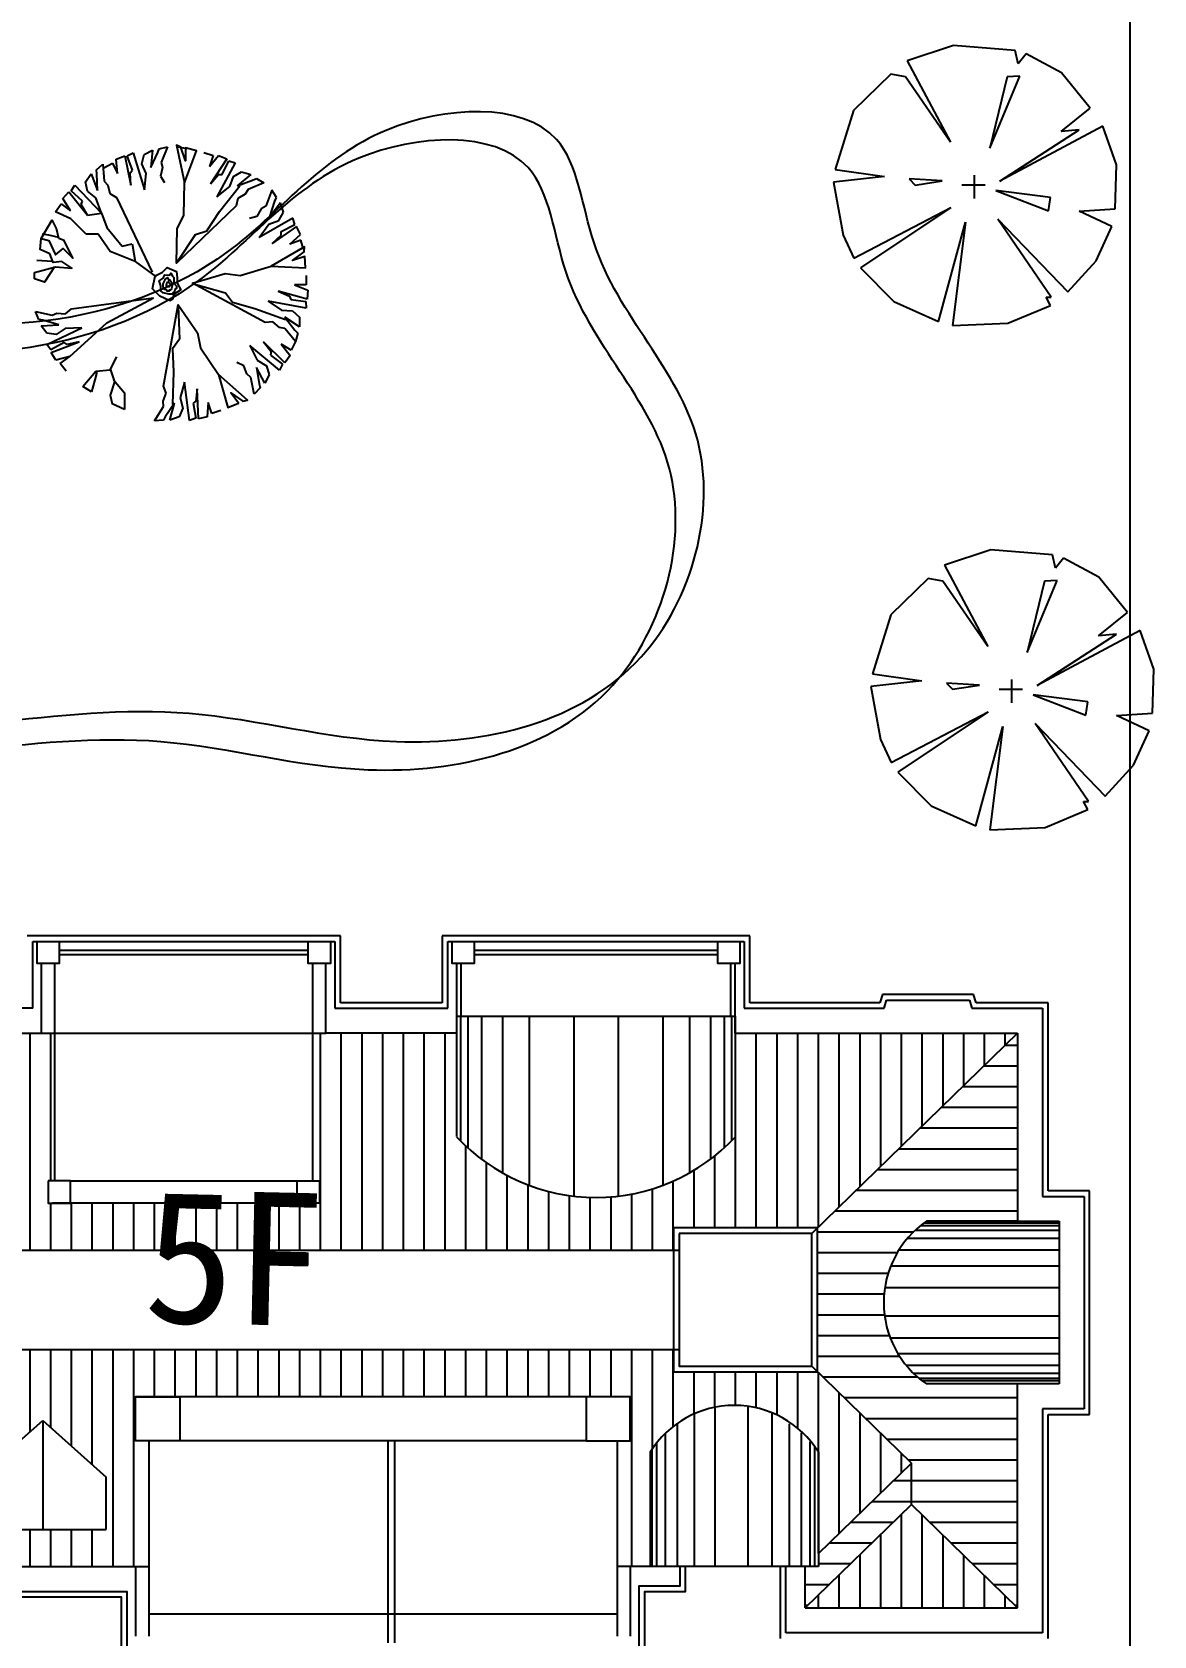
# Model space of a CAD drawing. Extents: x 225694 to 1397201, y -46174 to 794826.
# Drawn here: x 690036 to 710311, y 336943 to 365935 of the extents above; entities that cross this region are included whole.
import ezdxf
from ezdxf.enums import TextEntityAlignment as Align

# ---------------------------------------------------------------- set-up
doc = ezdxf.new("R2010")
doc.units = 0
doc.header["$LTSCALE"] = 0.5
doc.header["$MEASUREMENT"] = 0
for name, color, linetype in [('08-树', 73, 'Continuous'), ('KJ', 8, 'Continuous'), ('ZJ', 7, 'Continuous'), ('屋顶', 135, 'Continuous'), ('树', 124, 'Continuous'), ('环境', 64, 'Continuous'), ('路', 40, 'Continuous'), ('辅助线', 6, 'Continuous')]:
    doc.layers.add(name, color=color, linetype=linetype)
doc.layers.get('辅助线').off()
doc.styles.add('等线体', font='')
doc.styles.get('等线体').set_extended_font_data('黑体')

# ---------------------------------------------------------------- blocks, each defined once
blk = doc.blocks.new('批杷')
at = {"layer": '08-树', "color": 124}
for p, q in [((-208, 2577), (-55, 2613)), ((-55, 2613), (-172, 2330)), ((-983, 2387), (-831, 2446)), ((-959, 2128), (-983, 2387)), ((-831, 2446), (-723, 1917)), ((-784, 2446), (-678, 2505)), ((-689, 2188), (-784, 2446)), ((-678, 2505), (-475, 1835)), ((-524, 2306), (-478, 2470)), ((-478, 2470), (-326, 2553)), ((-326, 2553), (-360, 2236)), ((-360, 2236), (-231, 2506)), ((-231, 2506), (-208, 2577)), ((-172, 2330), (-148, 2236)), ((296, 2576), (142, 2607)), ((601, 2507), (767, 2457)), ((767, 2457), (700, 2258)), ((700, 2258), (866, 2457)), ((1016, 2391), (717, 1941)), ((1166, 2324), (833, 1708)), ((866, 2457), (1016, 2391)), ((933, 2108), (1049, 2357)), ((1049, 2357), (1166, 2324)), ((-1537, 1977), (-1438, 2120)), ((-1438, 2120), (-1325, 1821)), ((-1344, 2194), (-1224, 2295)), ((-1333, 2120), (-1344, 2194)), ((-1325, 1821), (-1333, 2120)), ((-1224, 2295), (-1200, 1990)), ((-1206, 2233), (-1054, 2316)), ((-1054, 2316), (-959, 2128)), ((-735, 2140), (-689, 2188)), ((-723, 1917), (-735, 2140)), ((-441, 2129), (-524, 2306)), ((-475, 1835), (-441, 2129)), ((-148, 2236), (-183, 2083)), ((-183, 2083), (-111, 1966)), ((717, 1941), (866, 2108)), ((866, 2108), (933, 2108)), ((1066, 1891), (1132, 2074)), ((1132, 2074), (1282, 2158)), ((1448, 2108), (1199, 1908)), ((1282, 2158), (1448, 2108)), ((1481, 2008), (1548, 2041)), ((1548, 2041), (1681, 1958)), ((-1950, 1675), (-1841, 1796)), ((-1841, 1796), (-1506, 1373)), ((-1799, 1818), (-1731, 1918)), ((-1597, 1630), (-1799, 1818)), ((-1731, 1918), (-1248, 1412)), ((-1504, 1809), (-1537, 1977)), ((-1351, 1689), (-1504, 1809)), ((-1200, 1990), (-1137, 1917)), ((-1137, 1917), (-1099, 1765)), ((-1099, 1765), (-982, 1692)), ((833, 1708), (1066, 1891)), ((1199, 1908), (1481, 2008)), ((1348, 1758), (1215, 1675)), ((1398, 1841), (1348, 1758)), ((1681, 1958), (1398, 1841)), ((1828, 1826), (1718, 1541)), ((1914, 1695), (1828, 1826)), ((-2080, 1437), (-1981, 1580)), ((-1981, 1580), (-1812, 1455)), ((-1812, 1455), (-1950, 1675)), ((-1618, 1567), (-1597, 1630)), ((-1506, 1373), (-1618, 1567)), ((-1248, 1412), (-1351, 1689)), ((-982, 1692), (-335, 346)), ((1182, 1542), (102, 510)), ((1215, 1675), (1182, 1542)), ((1636, 1489), (1556, 1354)), ((1718, 1541), (1636, 1489)), ((1789, 1343), (1882, 1628)), ((1983, 1597), (1789, 1343)), ((1882, 1628), (1914, 1695)), ((2037, 1432), (1983, 1597)), ((-2340, 954), (-2143, 1291)), ((-1806, 1311), (-2080, 1437)), ((-1530, 1034), (-1806, 1311)), ((-1506, 1373), (-1248, 1412)), ((-1248, 1412), (-1154, 1152)), ((1556, 1354), (1424, 1318)), ((2206, 1320), (1599, 973)), ((1599, 973), (1776, 1210)), ((1776, 1210), (1957, 1281)), ((2276, 1172), (1834, 862)), ((1957, 1281), (2037, 1432)), ((1995, 1082), (2242, 1205)), ((2242, 1205), (2206, 1320)), ((2346, 1024), (2276, 1172)), ((-1312, 1034), (-1530, 1034)), ((-1095, 717), (-1312, 1034)), ((-1154, 1152), (-877, 816)), ((1834, 862), (1997, 1016)), ((1997, 1016), (1995, 1082)), ((2151, 853), (2346, 1024)), ((2349, 925), (2151, 853)), ((2403, 760), (2349, 925)), ((-640, 538), (-1095, 717)), ((-877, 816), (-699, 855)), ((-699, 855), (-640, 538)), ((-2459, 222), (-2459, 340)), ((-640, 538), (-264, 261)), ((1708, -563), (393, 145)), ((2464, -143), (1944, 3)), ((1944, 3), (2149, -88)), ((2450, 115), (2240, 117)), ((2240, 117), (2481, 20)), ((2447, 288), (2450, 115)), ((2481, 20), (2464, -143)), ((-1794, -320), (-313, -120)), ((-1154, -571), (-313, -120)), ((-131, -1714), (136, -244)), ((2447, -305), (1759, -180)), ((1759, -180), (2005, -344)), ((2149, -88), (2169, -151)), ((2169, -151), (2443, -185)), ((2443, -185), (2447, -305)), ((-2383, -509), (-2442, -364)), ((-2442, -364), (-2145, -435)), ((-2310, -521), (-2383, -509)), ((-2022, -607), (-2310, -521)), ((-2145, -435), (-2055, -397)), ((-2055, -397), (-1899, -408)), ((-1899, -408), (-1794, -320)), ((-1825, -1182), (-1154, -571)), ((1845, -553), (1708, -563)), ((1965, -654), (1845, -553)), ((2005, -344), (2199, -351)), ((2329, -641), (2062, -466)), ((2062, -466), (2244, -703)), ((2199, -351), (2325, -467)), ((2325, -467), (2329, -641)), ((-2342, -622), (-2022, -607)), ((-2236, -760), (-2342, -622)), ((-2240, -963), (-1609, -660)), ((-2067, -780), (-2236, -760)), ((-1905, -671), (-2067, -780)), ((-1609, -660), (-1905, -671)), ((2060, -676), (1965, -654)), ((2258, -908), (2060, -676)), ((2244, -703), (2296, -756)), ((2296, -756), (2258, -908)), ((-2166, -1058), (-2240, -963)), ((-1925, -924), (-2166, -1058)), ((-2158, -1104), (-1652, -917)), ((-2076, -1246), (-2158, -1104)), ((-1871, -963), (-1925, -924)), ((-1652, -917), (-1871, -963)), ((1429, -980), (1563, -1244)), ((1968, -1427), (1429, -980)), ((1680, -912), (1814, -1091)), ((2062, -1293), (1680, -912)), ((1814, -1091), (1801, -1156)), ((1801, -1156), (2023, -1319)), ((1994, -957), (2157, -1159)), ((2176, -1062), (1994, -957)), ((2157, -1159), (2062, -1293)), ((2258, -908), (2176, -1062)), ((-1825, -1182), (-2076, -1246)), ((-1996, -1305), (-1825, -1182)), ((-1891, -1443), (-1996, -1305)), ((1321, -1348), (1197, -1290)), ((1377, -1495), (1321, -1348)), ((1553, -1378), (1596, -1674)), ((1700, -1661), (1553, -1378)), ((1563, -1244), (1729, -1345)), ((1729, -1345), (1782, -1508)), ((2023, -1319), (1968, -1427)), ((-1431, -1818), (-1589, -1719)), ((-80, -1841), (-131, -1714)), ((249, -1643), (169, -1928)), ((342, -2337), (249, -1643)), ((1449, -1560), (1377, -1495)), ((1508, -1860), (1449, -1560)), ((1596, -1674), (1615, -1746)), ((1782, -1508), (1700, -1661)), ((-138, -1986), (-80, -1841)), ((-130, -2083), (-138, -1986)), ((71, -2020), (-99, -2267)), ((-14, -2328), (71, -2020)), ((169, -1928), (222, -2115)), ((457, -1986), (403, -2025)), ((403, -2025), (456, -2295)), ((480, -1763), (457, -1986)), ((502, -2303), (480, -1763)), ((679, -2009), (662, -2269)), ((743, -2210), (679, -2009)), ((1615, -1746), (1508, -1860)), ((-837, -2135), (-1055, -2036)), ((-290, -2343), (-130, -2083)), ((-99, -2267), (-133, -2333)), ((150, -2270), (-14, -2328)), ((222, -2115), (150, -2270)), ((456, -2295), (342, -2337)), ((662, -2269), (502, -2303)), ((907, -2153), (743, -2210)), ((-133, -2333), (-290, -2343))]:
    blk.add_line(p, q, dxfattribs=at)
for points in [[(252, 1958), (468, 2540), (268, 2590), (268, 2357), (185, 2607), (102, 2640), (252, 1958)], [(119, 527), (102, 510), (119, 1126), (235, 1375), (252, 1958)], [(119, 527), (451, 1026), (650, 1093), (883, 1442), (1249, 1908)], [(-2459, 340), (-2083, 439), (-1787, 420), (-1965, 538), (-2123, 519), (-2182, 677), (-2360, 756), (-2340, 954), (-2202, 915), (-2083, 657), (-1945, 776), (-1767, 598), (-1925, 915), (-2024, 954), (-2063, 1133), (-2143, 1291)], [(-2024, 974), (-2202, 1014), (-2321, 1034)], [(1816, 451), (2437, 425), (2423, 630), (2201, 558), (2413, 714), (2419, 804), (1816, 451)], [(-2103, 439), (-2281, 162), (-2459, 222)], [(-2143, 538), (-2419, 558)], [(414, 135), (393, 145), (984, 320), (1257, 286), (1816, 451)], [(414, 135), (992, -27), (1117, -196), (1521, -309), (2077, -513)], [(133, -267), (157, -867), (35, -1038), (52, -1457), (30, -2049)], [(133, -267), (136, -244), (485, -752), (537, -1022), (866, -1503)], [(-1589, -1719), (-1352, -1442)], [(-1352, -1442), (-1095, -1422), (-976, -1185)], [(-1095, -1403), (-1015, -1640)], [(-1332, -1462), (-1371, -1601), (-1431, -1818)], [(-1015, -1640), (-1095, -1878), (-1055, -2036)], [(-1035, -1601), (-837, -1838), (-837, -2135)], [(866, -1503), (1034, -2102), (1225, -2025), (1088, -1836), (1302, -1989), (1388, -1967), (866, -1503)]]:
    blk.add_lwpolyline(points, dxfattribs=at)
for points in [[(-14, -172), (-197, -89), (-330, 44), (-280, 277), (-147, 344), (-64, 427), (102, 360), (119, 244), (119, 144), (185, 27), (52, -56), (36, -139)], [(-35, -51), (-138, -31), (-178, 9), (-178, 88), (-187, 117), (-207, 191), (-138, 236), (-109, 300), (-20, 290), (5, 330), (34, 270), (59, 251), (54, 147), (103, 93), (103, 48), (79, 38), (64, -11), (39, -26), (24, -51)], [(-114, 33), (-138, 78), (-138, 132), (-104, 196), (-99, 226), (-54, 246), (-40, 201), (-15, 206), (-5, 191), (20, 157), (29, 127), (29, 97), (15, 48), (10, 33), (-5, 18), (-25, 18), (-25, -1), (-64, -1), (-69, 18), (-79, 28)], [(-74, 112), (-64, 167), (-40, 172), (-30, 152), (-10, 132), (-10, 107), (-30, 93), (-30, 78), (-49, 83), (-74, 93)]]:
    blk.add_lwpolyline(points, close=True, dxfattribs=at)
blk = doc.blocks.new('棕榈')
at = {"layer": '树', "color": 64, "linetype": 'Continuous'}
for p, q in [((-172, 1067), (-553, 940)), ((336, 1025), (-172, 1067)), ((-553, 940), (-196, 270)), ((360, 916), (336, 1025)), ((426, 996), (360, 916)), ((717, 842), (426, 996)), ((-688, 831), (-995, 530)), ((-566, 808), (-688, 831)), ((-196, 270), (-566, 808)), ((127, 220), (373, 813)), ((270, 808), (127, 220)), ((373, 813), (270, 808)), ((953, 551), (717, 842)), ((-995, 530), (-1146, 45)), ((715, 357), (953, 551)), ((1056, 402), (209, -50)), ((1170, 85), (1056, 402)), ((209, -50), (863, 371)), ((863, 371), (715, 357)), ((-1146, 45), (-738, -11)), ((0, -192), (0, 0)), ((1159, -278), (1170, 85)), ((-738, -11), (-1159, -58)), ((-1159, -58), (-1080, -495)), ((-537, -32), (-487, -82)), ((-265, -48), (-537, -32)), ((-487, -82), (-265, -48)), ((88, -84), (-103, -84)), ((177, -127), (611, -294)), ((625, -185), (177, -127)), ((611, -294), (625, -185)), ((-990, -683), (-193, -267)), ((-193, -267), (-937, -763)), ((-294, -1205), (-73, -388)), ((-73, -388), (-180, -1239)), ((633, -1004), (193, -363)), ((193, -363), (770, -961)), ((863, -297), (1159, -278)), ((1130, -424), (863, -297)), ((-1080, -495), (-990, -683)), ((1003, -707), (1130, -424)), ((-937, -763), (-662, -1041)), ((770, -961), (1003, -707)), ((-662, -1041), (-294, -1205)), ((627, -1072), (590, -1004)), ((590, -1004), (633, -1004)), ((275, -1218), (627, -1072)), ((-180, -1239), (275, -1218))]:
    blk.add_line(p, q, dxfattribs=at)
blk = doc.blocks.new('7w')
at = {"layer": 'KJ'}
h = blk.add_hatch(dxfattribs=at)
h.set_pattern_fill('ANSI31', color=256, scale=3000, angle=45, style=0)
h.paths.add_polyline_path([(1027577, 428643), (1027697, 428643), (1027697, 431313), (1027457, 431313), (1025097, 431313), (1025097, 429443, -0.436273), (1020057, 429443), (1020057, 431313), (1014457, 431313), (1018074, 427793), (1020677, 427793), (1020677, 427393), (1054777, 427393), (1054777, 427793), (1057380, 427793), (1060997, 431313), (1055897, 431313), (1055897, 429443, -0.436273), (1050857, 429443), (1050857, 431313), (1048497, 431313), (1048257, 431313), (1048257, 428643), (1048377, 428643), (1048377, 428243), (1047977, 428243), (1043557, 428243), (1043477, 428243), (1043477, 428643), (1043597, 428643), (1043597, 431313), (1038857, 431313), (1038857, 428013), (1037097, 428013), (1037097, 431313), (1032357, 431313), (1032357, 428643), (1032477, 428643), (1032477, 428243), (1032077, 428243), (1027657, 428243), (1027577, 428243)])
h.paths.add_polyline_path([(1034477, 429696), (1034477, 430643), (1036777, 430643), (1036777, 429696), (1035627, 428671)], flags=16)
h.paths.add_polyline_path([(1039177, 429696), (1039177, 430643), (1041477, 430643), (1041477, 429696), (1040327, 428671)], flags=16)
h.paths.add_polyline_path([(1041697, 423743), (1041697, 421973), (1041457, 421973), (1041457, 421673), (1045297, 421673), (1045297, 423943), (1045057, 423943), (1045057, 424743), (1045857, 424743), (1053197, 424743), (1053997, 424743), (1053997, 423943), (1053757, 423943), (1053757, 421673), (1054357, 421673), (1054357, 423743, -0.554347), (1057397, 423743), (1057397, 421906), (1059077, 423541), (1057380, 425193), (1054777, 425193), (1054777, 425593), (1020677, 425593), (1020677, 425193), (1018074, 425193), (1016377, 423541), (1018057, 421906), (1018057, 423743, -0.518405), (1021297, 423743), (1021297, 421673), (1021897, 421673), (1021897, 423943), (1021657, 423943), (1021657, 424743), (1022457, 424743), (1030897, 424743), (1030897, 423943), (1030657, 423943), (1030657, 421673), (1034497, 421673), (1034497, 421973), (1034257, 421973), (1034257, 423619, -0.242301)])
h.paths.add_polyline_path([(1042227, 423290), (1043377, 424315), (1044527, 423290), (1044527, 422343), (1042227, 422343)], flags=16)
h.paths.add_polyline_path([(1033727, 423290), (1033727, 422343), (1031427, 422343), (1031427, 423290), (1032577, 424315)], flags=16)
h = blk.add_hatch(dxfattribs=at)
h.set_pattern_fill('ANSI31', color=256, scale=3000, angle=135, style=0)
h.paths.add_polyline_path([(1016107, 424673), (1014457, 424673), (1014457, 420173), (1016377, 422041), (1016377, 423541), (1018077, 425196), (1018077, 427790), (1014457, 431313), (1014457, 427613), (1016107, 427613, -0.52381)])
h.paths.add_polyline_path([(1018297, 420173), (1018297, 421673), (1018057, 421673), (1018057, 421906), (1016377, 423541), (1016377, 422791), (1016377, 422041)])
h.paths.add_polyline_path([(1059077, 422791), (1059077, 423541), (1057397, 421906), (1057397, 421673), (1057157, 421673), (1057157, 420923)])
h.paths.add_polyline_path([(1060997, 424973), (1059347, 424973, -0.52381), (1059347, 427913), (1060997, 427913), (1060997, 431313), (1057377, 427790), (1057377, 425196), (1059077, 423541), (1059077, 422791), (1060997, 420923)])
h = blk.add_hatch(dxfattribs=at)
h.set_pattern_fill('ANSI31', color=256, scale=3000, angle=45, style=0)
h.paths.add_polyline_path([(1016377, 422041), (1014457, 420173), (1018297, 420173)])
h.paths.add_polyline_path([(1059077, 422791), (1057157, 420923), (1060997, 420923)])
for p, q in [((1050930, 431613), (1050930, 429367)), ((1051063, 431613), (1051063, 429239)), ((1051310, 431613), (1051310, 429035)), ((1051689, 431613), (1051689, 428786)), ((1052171, 431613), (1052171, 428562)), ((1052974, 431613), (1052974, 428370)), ((1053780, 431613), (1053780, 428370)), ((1054583, 431613), (1054583, 428562)), ((1055065, 431613), (1055065, 428786)), ((1055444, 431613), (1055444, 429035)), ((1055691, 431613), (1055691, 429239)), ((1055824, 431613), (1055824, 429367)), ((1059147, 427751), (1061747, 427751)), ((1059250, 427840), (1061747, 427840)), ((1059308, 427885), (1061747, 427885)), ((1058852, 427395), (1061747, 427395)), ((1059010, 427609), (1061747, 427609)), ((1058706, 427110), (1061747, 427110)), ((1058598, 426715), (1061747, 426715)), ((1058593, 426204), (1061747, 426204)), ((1058693, 425809), (1061747, 425809)), ((1058831, 425524), (1061747, 425524)), ((1058981, 425310), (1061747, 425310)), ((1059111, 425168), (1061747, 425168)), ((1059209, 425079), (1061747, 425079)), ((1059264, 425034), (1061747, 425034)), ((1055529, 421673), (1055529, 424551)), ((1056125, 421673), (1056125, 424559)), ((1054849, 421673), (1054849, 424261)), ((1055159, 421673), (1055159, 424441)), ((1056558, 421673), (1056558, 424441)), ((1056875, 421673), (1056875, 424251)), ((1054476, 421673), (1054476, 423910)), ((1054635, 421673), (1054635, 424086)), ((1057088, 421673), (1057088, 424087)), ((1057248, 421673), (1057248, 423929)), ((1054394, 421673), (1054394, 423799)), ((1057330, 421673), (1057330, 423832))]:
    blk.add_line(p, q, dxfattribs=at)
at = {"layer": '屋顶'}
for p, q in [((1048757, 433073), (1043097, 433073)), ((1043197, 432973), (1048657, 432973)), ((1043197, 431763), (1043197, 432973)), ((1048657, 432973), (1048657, 431763)), ((1048757, 431863), (1048757, 433073)), ((1050597, 433073), (1050597, 431863)), ((1056157, 433073), (1050597, 433073)), ((1050697, 431763), (1050697, 432973)), ((1050697, 432973), (1056057, 432973)), ((1056057, 432973), (1056057, 431763)), ((1056157, 431863), (1056157, 433073)), ((1043357, 431313), (1043357, 432573)), ((1043597, 428643), (1043597, 432573)), ((1043677, 432813), (1048177, 432813)), ((1043677, 432733), (1048177, 432733)), ((1048257, 428643), (1048257, 432573)), ((1048497, 431313), (1048497, 432573)), ((1050857, 432573), (1050857, 431313)), ((1050937, 432573), (1050937, 431613)), ((1051177, 432813), (1055577, 432813)), ((1051177, 432733), (1055577, 432733)), ((1055813, 431613), (1055813, 432573)), ((1055893, 431313), (1055893, 432573)), ((1058553, 432013), (1058508, 431863)), ((1060202, 432013), (1058553, 432013)), ((1060247, 431863), (1060202, 432013)), ((1043197, 431763), (1041061, 431763)), ((1048657, 431763), (1050697, 431763)), ((1050597, 431863), (1048757, 431863)), ((1056057, 431763), (1058582, 431763)), ((1058508, 431863), (1056157, 431863)), ((1056288, 431763), (1058582, 431763)), ((1058582, 431763), (1058627, 431913)), ((1058627, 431913), (1060127, 431913)), ((1060127, 431913), (1060172, 431763)), ((1060172, 431763), (1061447, 431763)), ((1060172, 431763), (1061447, 431763)), ((1061547, 431863), (1060247, 431863)), ((1061447, 431763), (1061447, 428363)), ((1061547, 428463), (1061547, 431863)), ((1038857, 431313), (1048497, 431313)), ((1050857, 431313), (1048497, 431313)), ((1055897, 431313), (1060997, 431313)), ((1060997, 431313), (1057277, 427693)), ((1060997, 431313), (1060997, 427913)), ((1043877, 428643), (1047977, 428643)), ((1048297, 428243), (1043557, 428243)), ((1061447, 428363), (1062197, 428363)), ((1062297, 428463), (1061547, 428463)), ((1062197, 428363), (1062197, 424523)), ((1062297, 424423), (1062297, 428463)), ((1060997, 427913), (1059347, 427913)), ((1060997, 427913), (1059347, 427913)), ((1060997, 427913), (1061747, 427913)), ((1061747, 427913), (1061747, 424973)), ((1020577, 427393), (1054877, 427393)), ((1020577, 425593), (1054877, 425593)), ((1020577, 425593), (1054877, 425593)), ((1059077, 423541), (1057277, 425293)), ((1053197, 424743), (1045057, 424743)), ((1060997, 424973), (1059347, 424973)), ((1060997, 420923), (1060997, 424973)), ((1061747, 424973), (1060997, 424973)), ((1061447, 424523), (1061447, 420473)), ((1061447, 424523), (1061447, 420473)), ((1062197, 424523), (1061447, 424523)), ((1061697, 424523), (1061447, 424523)), ((1042227, 423290), (1043377, 424315)), ((1043377, 424315), (1043377, 422343)), ((1043377, 424315), (1044527, 423290)), ((1061547, 420373), (1061547, 424423)), ((1061547, 424423), (1062297, 424423)), ((1053197, 423943), (1045057, 423943)), ((1045297, 423943), (1045297, 420413)), ((1049617, 423943), (1049617, 420293)), ((1049737, 423943), (1049737, 420293)), ((1053757, 423943), (1053757, 420413)), ((1054357, 423743), (1054357, 421673)), ((1057397, 423743), (1057397, 421673)), ((1044527, 422343), (1044527, 423290)), ((1057397, 421906), (1059077, 423541)), ((1059077, 422791), (1059077, 423541)), ((1057157, 420923), (1059077, 422791)), ((1060997, 420923), (1059077, 422791)), ((1042227, 422343), (1044527, 422343)), ((1041457, 421673), (1045297, 421673)), ((1045057, 421673), (1045057, 420413)), ((1054457, 421673), (1053757, 421673)), ((1053997, 421673), (1053997, 420413)), ((1057397, 421673), (1054157, 421673)), ((1056707, 421673), (1056707, 420373)), ((1056807, 420473), (1056807, 421673)), ((1056807, 420473), (1056807, 421673)), ((1057157, 420923), (1057157, 421673)), ((1053757, 420813), (1045297, 420813)), ((1057157, 420923), (1060997, 420923)), ((1061447, 420473), (1056807, 420473)), ((1061447, 420473), (1056807, 420473))]:
    blk.add_line(p, q, dxfattribs=at)
for points in [[(1043677, 432973), (1043677, 432573), (1043277, 432573), (1043277, 432973)], [(1048577, 432973), (1048577, 432573), (1048177, 432573), (1048177, 432973)], [(1051177, 432973), (1051177, 432573), (1050777, 432573), (1050777, 432973)], [(1055977, 432973), (1055977, 432573), (1055577, 432573), (1055577, 432973)], [(1043477, 428643), (1043477, 428243), (1043877, 428243), (1043877, 428643)], [(1048377, 428643), (1048377, 428243), (1047977, 428243), (1047977, 428643)], [(1054777, 427793), (1054777, 425193), (1057377, 425193), (1057377, 427793)], [(1054877, 427693), (1054877, 425293), (1057277, 425293), (1057277, 427693)], [(1045857, 424743), (1045857, 423943), (1045057, 423943), (1045057, 424743)], [(1053197, 424743), (1053197, 423943), (1053997, 423943), (1053997, 424743)]]:
    blk.add_lwpolyline(points, close=True, dxfattribs=at)
for points in [[(1055897, 429443), (1055897, 431613), (1050857, 431613), (1050857, 429443)], [(1020707, 421223), (1021397, 421223), (1021397, 419913), (1031157, 419913), (1031157, 421123), (1034947, 421123), (1034947, 421573), (1041007, 421573), (1041007, 421123), (1044797, 421123), (1044797, 419913), (1054257, 419913), (1054257, 421223), (1054997, 421223), (1054997, 421673)], [(1020807, 421323), (1021497, 421323), (1021497, 420013), (1031057, 420013), (1031057, 421223), (1034847, 421223), (1034847, 421673), (1041107, 421673), (1041107, 421223), (1044897, 421223), (1044897, 420013), (1054157, 420013), (1054157, 421323), (1054897, 421323), (1054897, 421673)]]:
    blk.add_lwpolyline(points, dxfattribs=at)
for centre, radius, start, end in [((1053377, 431781), 3438, 222.8593, 317.1407), ((1060365, 426443), 1788, 124.708, 235.292), ((1055877, 422793), 1792, 31.9967, 148.0033)]:
    blk.add_arc(centre, radius, start, end, dxfattribs=at)

msp = doc.modelspace()

# ---------------------------------------------------------------- linework, layer by layer
at = {"layer": '环境', "color": 7}
for points in [[(689301.8, 353451.8), (690502.2, 353585), (692970.4, 353858.7), (696819.5, 352720.2), (701475.4, 353805.6), (702827, 358878.4), (700099.2, 361244), (699815.4, 364729.7), (695806.4, 364493.8), (693217.7, 360795.8), (687178.5, 360061.6), (682657.3, 364020.5), (676968.7, 363818.5), (671637.5, 361189.6), (666679.5, 360768.9), (659468.3, 359517.3), (660033.6, 364469.5), (654855.4, 363903.8), (651118.5, 364667.8), (648052.9, 361243.2), (651193.7, 357683.6), (646508.1, 357855.5), (645940.8, 354582.6), (647865.1, 354474.6), (649235.2, 354397.6)], [(688791.3, 352941.7), (689991.7, 353074.8), (692459.8, 353348.5), (696308.9, 352210.1), (700964.8, 353295.5), (702316.5, 358368.2), (699588.6, 360733.9), (699304.9, 364219.5), (695295.8, 363983.7), (692707.1, 360285.6), (686667.9, 359551.4), (682146.8, 363510.3), (676458.1, 363308.4), (671127, 360679.4), (666169, 360258.7), (658957.7, 359007.1), (659523.1, 363959.3), (654344.9, 363393.6), (650608, 364157.7), (647542.4, 360733.1), (650683.1, 357173.4), (645997.6, 357345.3), (645430.3, 354072.5), (647354.6, 353964.4), (648724.7, 353887.5)]]:
    msp.add_open_spline(points, degree=3, knots=[0, 0, 0, 0, 3577.7757704, 7356.2804516, 12038.1128723, 16080.3624578, 20112.3237014, 22102.8886239, 25170.8042921, 28811.7621842, 35671.7644462, 39935.6739686, 46234.5431043, 51293.8608185, 57169.171941, 63547.8752497, 65087.7638759, 69462.839308, 74255.0444368, 77464.2278807, 79992.428404, 83770.8860927, 85051.8024282, 88218.476188, 88218.476188, 88218.476188, 88218.476188], dxfattribs=at)
at = {"layer": '路', "color": 7, "linetype": 'Continuous'}
msp.add_line((709880.7, 329179.1), (709880.7, 401614.1), dxfattribs=at)

# ---------------------------------------------------------------- block references
at = {"layer": '08-树', "color": 7}
msp.add_blockref('批杷', (692541.6, 361250.2), dxfattribs=at)
at = {"layer": '树', "color": 7, "xscale": 2.197147679980844, "yscale": 2.197147679980844, "zscale": 2.19714768}
for p in [(707065.6, 363350.9), (707740.4, 354234.7)]:
    msp.add_blockref('棕榈', p, dxfattribs=at)
at = {"layer": '辅助线'}
msp.add_blockref('7w', (-353149.1, -83474.7), dxfattribs=at)

# ---------------------------------------------------------------- texts
at = {"layer": 'ZJ', "color": 7, "linetype": 'Continuous', "style": '等线体'}
msp.add_text('5F', height=2400, rotation=358.73535, dxfattribs=at).set_placement((693698.5, 343756.9), align=Align.MIDDLE)

doc.saveas('drawing.dxf')
